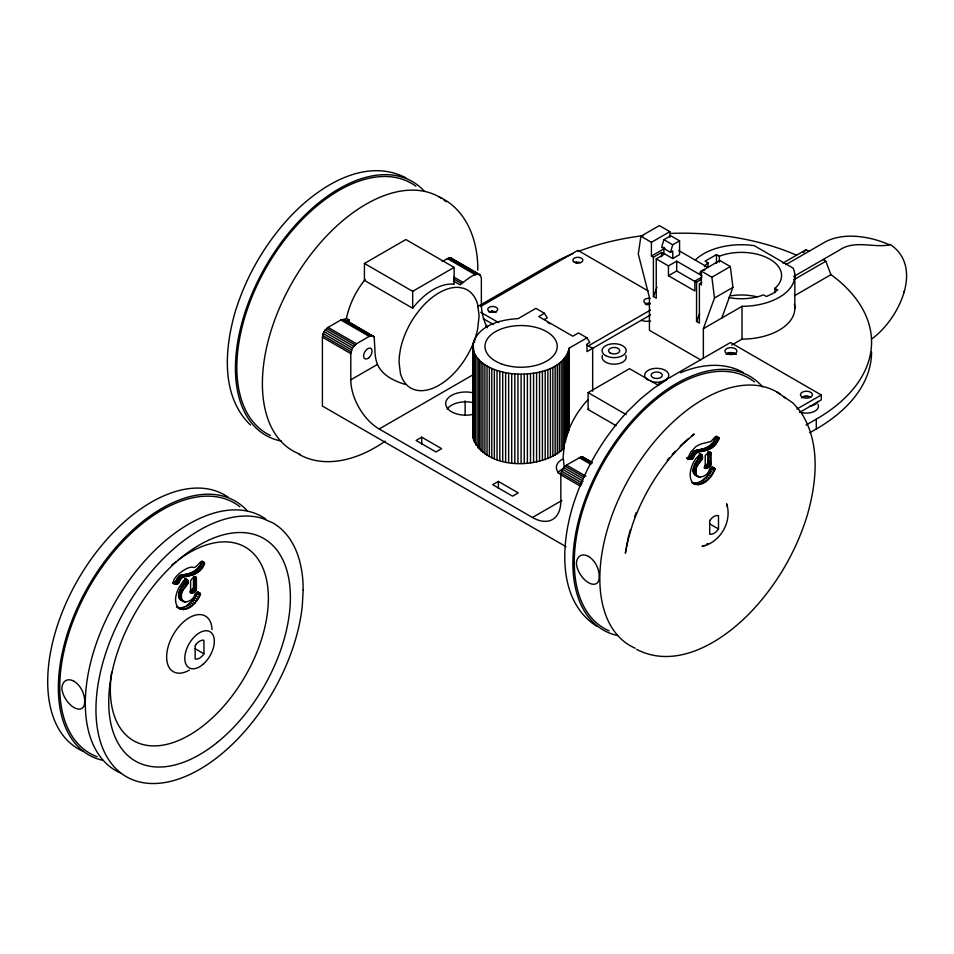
<?xml version="1.0" encoding="UTF-8"?>
<svg xmlns="http://www.w3.org/2000/svg" width="954" height="954" viewBox="0 0 954 954"><rect width="100%" height="100%" fill="white"/><g stroke="black" fill="none" stroke-linecap="round" stroke-linejoin="round"><path stroke-width="1.43" d="M405.39 384.486C394.133 381.051 381.648 375.184 377.104 363.522A58.206 33.605 -60 0 1 374.922 349.51L374.159 336.834L344.871 319.602L340.852 320.007L328.081 327.377L325.242 329.893L323.167 333.495L322.404 337.215L322.404 406.046L566.02 546.69M561.894 500.48L532.451 517.485L379.179 428.99A40.14 23.182 60 0 1 350.798 379.823L350.798 353.6L352.455 348.007L356.474 343.762L369.246 336.392L373.252 335.999M421.751 444.206L421.751 437.182L441.619 448.654L435.942 451.934L416.075 440.462L421.751 437.182M564.303 447.843C542.075 470.036 484.715 470.978 473.029 437.361L473.029 344.573C477.405 325.219 500.898 319.53 518.082 318.636L535.886 308.357L544.4 313.27L547.238 317.861L544.4 319.495M473.339 439.174L473.339 342.76M473.852 440.963L473.852 351.811L473.029 344.573M474.567 442.739L474.567 353.588L473.852 351.811M474.567 342.164L474.567 339.195M475.963 445.208L475.963 356.057L474.567 353.588M477.894 447.843L477.894 358.692L475.963 356.057M479.385 449.441L479.385 360.29L477.894 358.692M481.054 450.992L481.054 361.84L479.385 360.29M482.891 452.47L482.891 363.319L481.054 361.84M484.882 453.877L484.882 364.726L482.891 363.319M487.041 455.201L487.041 366.05L484.882 364.726M489.342 456.453L489.342 367.302L487.041 366.05M491.775 457.61L491.775 368.459L489.342 367.302M494.339 458.659L494.339 369.508L491.775 368.459M497.022 459.625L497.022 370.474L494.339 369.508M499.801 460.484L499.801 371.333L497.022 370.474M502.71 461.176L502.71 372.024M505.62 461.879L505.62 372.728L499.801 371.333M508.637 462.404L508.637 373.252L505.62 372.728M511.702 462.821L511.702 373.67L508.637 373.252M514.814 463.119L514.814 373.968L511.702 373.67M517.95 463.286L517.95 374.147L514.814 373.968M521.099 463.346L521.099 374.207C539.177 373.885 564.422 368.554 569.168 348.138L586.984 337.847L589.822 342.438L586.984 344.084L586.984 351.621L650.533 314.927M524.247 463.286L524.247 374.147M527.383 463.119L527.383 373.968M530.496 462.821L530.496 373.67M533.572 462.404L533.572 373.252M536.589 461.879L536.589 372.728M539.535 461.235L539.535 372.084M542.409 460.484L542.409 371.333M545.187 459.625L545.187 370.474M547.858 458.659L547.858 369.508M550.422 457.61L550.422 368.459M552.867 456.453L552.867 367.302M555.168 455.201L555.168 366.05M557.315 453.877L557.315 364.726M559.318 452.47L559.318 363.319M561.155 450.992L561.155 361.84M562.824 449.441L562.824 360.29M564.303 446.353L564.303 358.692M565.603 441.726L565.603 357.034M566.712 437.051L566.712 355.329M567.63 433.82L567.63 353.588M568.346 432.055L568.346 351.811M568.858 430.254L568.858 350.023M569.168 429.932L569.168 348.138M653.407 257.222L653.407 296.551L656.245 298.197L656.245 258.856L664.473 254.11L661.635 252.476L653.407 257.222L651.415 256.077L651.415 242.304L669.863 231.655L669.863 237.164M661.635 256.769L661.635 252.476M701.905 277.077L694.846 281.144L694.846 290.982L668.444 275.742L668.444 265.904L656.245 258.856M672.737 258.546L672.737 251.009L670.459 252.321L661.635 247.229L663.901 239.692L670.745 235.733L679.57 240.837L679.57 254.599L672.737 258.546L663.901 253.454L663.901 247.169M695.538 281.871L676.684 270.984L676.684 261.157L668.444 265.904M701.739 282.408L699.389 283.767L699.389 323.108L696.551 321.462L696.551 282.134L694.846 281.144M721.808 318.028L732.934 287.357L730.323 266.56L719.829 260.502L701.369 271.151L701.369 284.924L699.389 283.767M703.36 358.466L703.36 328.677L714.486 298.006L711.875 277.22L701.369 271.151M708.011 267.215L708.011 262.815L705.125 261.146L716.478 254.587L719.364 256.256L721.367 255.481A40.14 23.17 0 0 1 769.818 259.166A40.14 23.17 0 0 1 776.198 287.142L774.863 288.299L774.863 292.699M716.478 263.399L716.478 254.587M719.364 262.135L719.364 256.256M731.706 345.086L742.009 339.135L742.009 306.353L748.413 306.115A53.388 30.826 0 0 0 794.372 271.532L793.215 268.169L754.232 245.655L748.413 244.987A53.388 30.826 0 0 0 695.204 260.144M794.837 308.333L794.837 275.551M192.899 592.828L190.645 592.899L190.585 580.891L192.112 578.577L195.689 576.788L196.369 577.564L196.393 589L195.498 591.075L192.899 592.828L190.061 591.194L193.471 587.986L193.555 576.383M707.427 467.997L705.173 468.056L705.244 455.475L707.713 453.055L710.766 452.291L710.837 464.789L707.427 467.997L704.589 466.351L707.999 463.143L708.083 452.268L710.921 453.901M532.451 517.485A40.14 23.182 60 0 0 560.845 501.088L560.845 474.865L561.596 471.157L563.683 467.555L566.521 465.039L580.759 457.038L583.299 457.264L592.339 462.475M184.337 601.938C170.838 597.001 185.076 586.138 184.826 578.696L187.664 580.33C189.345 586.352 180.223 589.5 181.415 596.083C180.711 605.599 192.481 601.7 194.521 595.594C194.652 592.172 199.183 591.241 200.447 594.08C197.287 602.594 187.044 613.959 177.432 607.519M697.803 476.535C685.843 471.014 699.938 461.104 699.354 453.854L702.192 455.499C703.885 461.521 694.75 464.658 695.943 471.24C695.239 480.768 707.009 476.869 709.049 470.763C709.18 467.341 713.711 466.411 714.975 469.249C711.815 477.751 701.572 489.128 691.96 482.688M625.991 548.705L625.371 553.201L628.34 538.712L632.574 524.378C641.517 498.882 655.231 475.128 672.844 454.629L683.136 443.801L694.202 433.987L691.519 436.073M173.091 582.548C177.671 582.357 176.788 575.465 181.558 574.94C189.965 574.427 199.195 570.385 201.688 561.62L204.526 563.254C201.962 572.794 191.814 575.799 183.263 577.063C179.4 578.184 180.151 584.265 175.798 584.206C166.354 582.178 187.58 564.327 193.543 567.535C198.086 567.63 200.423 557.518 204.526 563.254M690.326 459.375L687.345 457.741L690.267 456.692L693.916 451.218L704.756 448.344L709.025 446.257L713.377 442.119L716.132 436.348L718.97 437.993L716.215 443.765L711.863 447.891L706.509 450.324L697.791 452.232L695.037 454.533L692.807 458.6L688.204 459.351L688.359 456.99L690.601 452.291L696.17 446.269L701.142 443.908L710.921 441.523L715.417 436.598L718.97 437.993M669.863 231.655L659.369 225.597L640.909 236.246L638.298 254.026L649.424 297.541L649.424 330.311L700.796 359.968M344.06 319.793L346.481 318.242A56.596 32.674 -60 0 1 360.779 285.282L365.132 279.415M348.627 322.333L349.009 319.888L346.457 318.409M473.339 431.912L473.029 437.361M176.478 606.971L180.676 608.008L185.851 606.446L193.531 599.661L197.55 592.017L200.388 593.65M695.8 484.608L692.962 482.962C699.139 483.964 704.457 479.349 708.059 474.83C711.505 473.101 710.742 463.811 714.725 468.486M626.277 547.334L628.781 535.099M872.028 338.706C898.239 319.936 924.629 267.132 890.034 244.355M903.772 292.079L903.975 291.387M629.199 533.703L630.427 529.553M670.459 252.321L672.737 244.784L679.57 240.837M653.407 296.551L657.008 287.309M696.551 321.462L699.64 313.532M634.649 516.71L636.246 512.596M195.892 644.558L195.165 645.631L195.165 658.892L195.892 659.119A10.375 5.986 -60 0 0 203.226 654.885L203.953 653.812L203.953 640.551L203.226 640.325M710.42 519.727L709.693 520.801L709.693 534.061L710.42 534.288A10.375 5.986 -60 0 0 717.754 530.054L718.493 528.981L718.493 515.72L717.754 515.494A10.375 5.986 -60 0 0 710.42 519.62M412.677 308.225L413.38 307.271A56.596 32.674 -60 0 1 453.4 284.161L454.116 284.304L454.116 267.394L405.855 239.537L364.416 263.471L364.416 280.369L412.677 308.225L412.677 291.328L364.416 263.471M616.022 425.627L588.093 409.504L588.797 408.55M667.24 460.269L669.076 457.968M803.292 252.715L805.963 249.769L808.98 251.307M487.232 327.782A40.14 23.182 60 0 1 481.365 304.433L481.365 278.222C479.182 267.347 464.67 281.824 460.078 284.829L453.627 281.108M672.272 454.378L675.253 451.23M680.226 445.983L688.538 438.613M708.011 262.815L706.675 263.96A40.14 23.17 0 0 0 704.35 266.679M385.106 441.142C361.065 458.29 326.876 469.869 299.115 454.438M667.084 379.513L653.717 388.23L640.587 398.832L627.577 411.472C602.403 438.518 583.478 471.276 572.662 506.598L572.519 507.063C560.809 546.082 557.851 601.294 596.834 626.325M708.19 543.446L706.365 544.639L707.236 544.185M442.191 261.503L448.774 257.926L451.314 258.152L479.695 274.537M346.612 321.271L349.009 319.888M412.677 291.328L454.116 267.394M350.798 379.823L377.462 364.416M477.549 306.639L549.492 265.105A188.665 108.923 0 0 1 572.996 253.585M480.792 306.401L577.874 250.353L648.016 290.851M544.4 313.27L538.724 316.549L572.794 336.213L578.47 332.934L586.984 337.847M651.415 256.077L664.95 248.267M379.179 428.99L473.899 374.29M668.444 275.742L676.684 270.984M696.551 282.134L701.25 279.415M587.95 346.147L650.533 310.014M711.875 277.22L730.323 266.56M714.486 298.006L732.934 287.357M782.96 263.054L805.963 249.769M785.786 264.699L825.365 241.851C844.338 231.798 871.193 236.556 889.581 244.892C873.125 248.088 854.772 239.657 839.556 250.043L793.656 276.541M588.093 409.504L588.093 392.607L629.533 368.673L658.737 385.535M703.36 328.677L742.009 306.353M793.883 279.689L825.83 261.241L830.946 274.68L832.58 275.813A188.665 108.923 0 0 1 816.302 419.152L816.302 428.99L809.851 432.711M794.384 295.788L830.946 274.68M657.425 384.7L730.442 342.534L821.275 394.98L821.275 399.893L799.5 412.474M498.393 481.424L492.717 484.704L512.584 496.175L518.26 492.896L498.393 481.424L498.393 488.448M796.936 409.027L821.275 394.98M806.011 425.09L816.302 419.152M680.44 372.811C700.176 364.345 724.003 361.554 743.345 372.549M704.612 545.497L702.037 546.392C720.318 542.552 732.445 521.528 726.65 503.784L727.163 506.455M688.156 457.622L691.125 459.232M742.009 339.135L748.413 338.897A53.388 30.826 0 0 0 794.372 304.302M517.95 374.147L521.099 374.207M694.965 474.889L700.105 477.322M405.903 177.826C364.738 156.575 318.397 186.757 290.457 216.403L290.123 216.749C264.95 243.795 246.037 276.553 235.209 311.875L235.066 312.34C224.584 348.925 220.648 396.113 250.449 424.995M636.568 649.376C677.734 670.614 724.074 640.444 752.014 610.798L752.348 610.441C777.522 583.407 796.435 550.649 807.263 515.327L807.406 514.85C816.743 481.818 820.69 442.966 801.193 412.712M180.437 599.732L185.577 602.153M774.863 288.299L777.749 289.968L772.657 293.582L766.396 296.515L763.51 294.858L761.507 295.621A40.14 23.17 0 0 1 728.534 297.505M663.901 239.692L672.737 244.784M678.831 250.604L708.297 267.609M640.909 236.246L651.415 242.304M676.684 261.157L701.822 275.67M439.257 196.977C466.971 209.534 478.288 241.6 477.751 270.197M776.699 391.903L793.012 403.005L800.525 411.663M450.145 257.795L480.601 275.372M448.774 257.926L477.155 274.311M447.307 258.546L475.688 274.943M547.644 322.357L550.088 323.764M586.579 344.823L592.661 348.341L592.661 391.212M453.877 277.101L462.917 282.312M453.699 278.914L461.438 283.386M716.561 436.312L718.767 437.659M716.215 436.777L719.054 438.423M716.132 437.326L718.97 438.971M715.87 438.017L718.708 439.663M715.142 439.436L717.98 441.07M714.296 440.831L717.134 442.465M713.377 442.119L716.215 443.765M712.388 443.312L715.226 444.946M711.338 444.397L714.176 446.031M480.792 312.304L498.644 322.607M710.217 445.375L713.055 447.021M709.025 446.257L711.863 447.891M707.773 447.021L710.611 448.666M483.332 318.684L493.54 324.575M706.759 447.545L709.597 449.179M705.781 447.975L708.619 449.608M704.756 448.344L707.594 449.99M709.001 451.636L710.897 452.721M703.67 448.678L706.509 450.324M708.083 451.54L710.921 453.186M702.526 448.976L705.364 450.61M701.309 449.215L704.147 450.86M708.083 453.651L710.921 455.296M700.021 449.429L702.859 451.063M698.638 449.596L701.476 451.242M708.083 455.463L710.921 457.097M697.302 449.775L700.141 451.409M696.086 450.097L698.924 451.743M708.083 457.455L710.921 459.089M694.953 450.586L697.791 452.232M699.95 453.424L702.192 455.499M700.129 453.877L702.025 454.975M693.916 451.218L696.754 452.864M699.52 454.414L702.359 456.048M708.083 459.387L710.921 461.02M699.664 454.963L702.502 456.596M699.747 455.511L702.585 457.145M692.998 451.993L695.836 453.639M699.771 456.048L702.609 457.693M708.083 461.009L710.921 462.642M699.711 456.584L702.549 458.23M588.093 392.607L626.182 414.596M692.199 452.9L695.037 454.533M699.544 457.121L702.382 458.767M708.083 462.094L710.921 463.739M708.083 462.523L710.921 464.169M699.246 457.658L702.084 459.291M707.999 463.143L710.837 464.789M691.543 453.925L694.381 455.559M698.793 458.182L701.631 459.828M707.82 463.692L710.658 465.337M707.546 464.169L710.384 465.814M691.03 455.046L693.868 456.692M711.207 466.721L714.916 468.819M697.791 459.184L700.63 460.818M707.2 464.598L710.038 466.244M712.137 467.603L714.975 469.249M690.756 455.869L693.594 457.503M706.771 464.992L709.609 466.625M712.03 468.164L714.868 469.809M690.529 456.322L693.367 457.968M706.282 465.349L709.12 466.983M690.267 456.692L693.105 458.325M696.694 460.484L699.532 462.118M705.745 465.683L708.583 467.329M711.565 469.225L714.403 470.859M689.969 456.954L692.807 458.6M705.161 466.029L708.011 467.663M689.635 457.169L692.473 458.802M689.289 457.312L692.127 458.957M688.931 457.431L691.769 459.065M688.549 457.526L691.388 459.172M695.728 461.903L698.566 463.537M705.006 467.174L706.89 468.271M687.882 457.67L690.851 459.279M687.619 457.717L690.589 459.327M704.517 467.377L706.401 468.474M704.088 467.484L705.972 468.581M710.503 471.181L713.342 472.826M687.035 457.777L689.873 459.411M687.452 458.373L689.348 459.47M686.999 458.409L688.883 459.494M694.882 463.394L697.72 465.039M709.335 473.065L712.173 474.698M694.178 464.956L697.016 466.589M693.641 466.518L696.48 468.164M708.059 474.83L710.897 476.463M693.272 468.08L696.11 469.726M706.687 476.475L709.526 478.121M693.105 469.606L695.943 471.24M705.244 477.978L708.083 479.623M693.153 471.252L695.991 472.898M693.498 472.767L696.337 474.412M703.73 479.337L706.568 480.971M694.107 473.995L696.945 475.629M696.026 475.462L698.865 477.095M702.18 480.506L705.018 482.14M700.379 481.603L703.217 483.249M697.696 482.736L700.534 484.37M695.204 483.177L698.042 484.811M709.597 523.853L718.493 528.981M343.69 319.244L374.159 336.834M582.131 456.906L592.446 462.857M342.331 319.375L370.712 335.772M580.759 457.038L591.086 463M340.852 320.007L369.246 336.392M579.293 457.658L590.908 464.371M328.081 327.377L356.474 343.762M566.521 465.039L585.875 476.213M326.614 328.45L354.995 344.835M565.042 466.112L584.397 477.286M325.242 329.893L353.636 346.29M563.683 467.555L583.037 478.729M324.074 331.622L352.455 348.007M562.502 469.273L583.144 481.198M323.167 333.495L351.549 349.879M561.596 471.157L582.25 483.07M322.595 335.403L350.989 351.787M561.035 473.065L581.678 484.978M322.404 337.215L350.798 353.6M560.845 474.865L580.199 486.039M202.343 561.405L204.239 562.49M201.604 561.19L204.442 562.824M201.604 562.168L204.442 563.802M201.342 562.86L204.18 564.494M200.614 564.267L203.452 565.913M199.768 565.662L202.606 567.308M198.849 566.962L201.688 568.596M197.86 568.143L200.698 569.788M196.81 569.228L199.648 570.874M195.689 570.218L198.527 571.851M194.497 571.088L197.335 572.734M193.245 571.863L196.083 573.497M192.231 572.376L195.069 574.022M191.253 572.805L194.091 574.439M190.228 573.187L193.066 574.821M194.473 576.466L196.369 577.564M189.142 573.521L191.981 575.155M194.497 576.931L196.393 578.017M187.998 573.807L190.836 575.453M193.555 577.11L196.393 578.744M186.781 574.058L189.619 575.691M193.555 578.494L196.393 580.127M185.493 574.26L188.332 575.906M184.11 574.439L186.948 576.073M193.555 580.294L196.393 581.94M182.774 574.606L185.613 576.252M181.558 574.94L184.396 576.574M193.555 582.286L196.393 583.931M180.425 575.429L183.263 577.063M185.601 578.72L187.664 580.33M179.388 576.061L182.226 577.695M184.993 579.245L187.831 580.891M193.555 584.218L196.393 585.851M185.136 579.805L187.974 581.439M185.219 580.342L188.057 581.988M178.47 576.836L181.308 578.47M185.243 580.891L188.081 582.524M193.555 585.839L196.393 587.485M185.183 581.427L188.021 583.061M177.671 577.73L180.509 579.376M185.016 581.964L187.855 583.598M193.555 586.937L196.393 588.57M193.555 587.366L196.393 589M184.718 582.489L187.556 584.134M193.471 587.986L196.309 589.62M177.015 578.756L179.853 580.39M184.265 583.025L187.103 584.659M193.292 588.535L196.13 590.168M193.018 589.012L195.856 590.645M197.359 591.695L200.197 593.328M176.502 579.889L179.34 581.523M183.263 584.015L186.102 585.661M192.66 589.441L195.498 591.075M197.609 592.446L200.447 594.08M192.243 589.822L195.081 591.456M176.228 580.7L179.066 582.334M197.502 593.006L200.34 594.64M176.001 581.165L178.839 582.799M191.754 590.18L194.592 591.826M175.739 581.523L178.577 583.156M182.166 585.315L185.004 586.96M191.217 590.526L194.056 592.16M175.441 581.797L178.279 583.431M197.037 594.056L199.875 595.701M175.107 582L177.945 583.633M190.633 590.86L193.471 592.506M174.761 582.155L177.599 583.788M174.403 582.262L177.241 583.908M174.022 582.369L176.86 584.003M173.759 582.429L176.597 584.063M181.2 586.734L184.039 588.379M190.466 592.017L192.362 593.102M173.485 582.477L176.466 584.098M173.223 582.524L176.192 584.146M189.989 592.219L191.873 593.305M172.817 582.584L175.93 584.182M173.449 583.156L175.345 584.253M195.975 596.023L198.814 597.657M172.924 583.216L174.82 584.301M180.354 588.236L183.192 589.87M194.807 597.896L197.645 599.541M179.65 589.787L182.488 591.42M179.113 591.361L181.952 592.994M193.531 599.661L196.369 601.306M178.744 592.923L181.582 594.557M192.159 601.318L194.998 602.952M178.577 594.437L181.415 596.083M190.705 602.821L193.543 604.454M178.625 596.095L181.463 597.729M178.97 597.609L181.809 599.243M189.202 604.168L192.04 605.802M179.579 598.826L182.417 600.46M187.652 605.337L190.49 606.982M185.851 606.446L188.689 608.08M183.168 607.567L186.006 609.212M180.676 608.008L183.514 609.654M178.434 607.805L181.272 609.439M195.069 648.684L203.953 653.812M823.171 259.5L825.83 261.241M693.844 483.773C685.175 477.25 693.618 455.75 701.846 454.521M179.316 608.616C172.781 602.845 175.989 592.792 179.746 586.281C181.439 584.575 184.945 576.419 187.497 579.805M451.314 258.152L452.22 258.987M583.299 457.264L584.778 459.351M344.871 319.602L345.777 320.449M564.208 466.637L563.11 456.847L564.47 444.099A56.596 32.674 -60 0 1 578.768 411.138L583.121 405.271A56.596 32.674 -60 0 1 587.819 399.881M465.123 400.847L465.123 415.419M473.434 414.286A20.07 11.591 0 0 1 445.685 403.59A20.07 11.591 0 0 1 473.434 392.881M818.067 404.365A12.044 6.952 0 0 1 813.774 411.687A12.044 6.952 0 0 1 800.418 412.188M801.575 397.985A5.617 3.244 0 0 1 810.411 397.317M650.604 321.104A12.044 6.952 0 0 1 641.458 320.413M487.673 326.423A12.044 6.952 0 0 1 485.586 326.316M578.076 251.558A188.665 108.923 0 0 1 643.401 235.614M670.555 233.432A188.665 108.923 0 0 1 796.518 255.171M560.523 474.555A20.07 11.591 0 0 1 562.264 459.303M625.776 355.437A12.044 6.952 0 0 1 614.149 364.189A12.044 6.952 0 0 1 602.511 355.437M557.911 472.898A20.07 11.591 0 0 1 564.231 468.14M447.211 408.98A20.07 11.591 0 0 1 473.434 402.707M575.954 261.956A5.617 3.244 0 0 1 577.408 263.411M726.066 354.399A5.617 3.244 0 0 1 735.808 354.399M646.025 304.708A5.617 3.244 0 0 1 648.935 304.708M491.656 310.622A5.617 3.244 0 0 1 493.111 312.077M818.067 401.407A12.044 6.952 0 0 1 809.552 406.321M701.655 275.253A5.414 3.124 0 0 1 700.355 272.033A5.414 3.124 0 0 1 704.779 269.934M731.05 295.776A40.14 23.17 0 0 1 756.796 296.754M648.207 380.181A12.044 6.952 0 0 1 652.608 368.733A12.044 6.952 0 0 1 668.718 375.876A12.044 6.952 0 0 1 650.7 381.29M871.562 351.966A188.665 108.923 0 0 1 816.302 428.99M300.272 454.295A146.522 84.596 -60 0 1 290.374 285.747A146.522 84.596 -60 0 1 441.607 198.432M443.884 200.018A146.522 84.596 -60 0 1 446.078 201.735M281.466 441.106A146.522 84.596 -60 0 1 265.176 267.144A146.522 84.596 -60 0 1 424.22 191.134M270.399 435.453A144.507 83.439 -60 0 1 267.37 265.665A144.507 83.439 -60 0 1 415.861 186.245M609.105 630.844A144.507 83.439 -60 0 1 604.812 460.484A144.507 83.439 -60 0 1 754.399 381.91M617.512 635.531A146.522 84.596 -60 0 1 603.822 459.792A146.522 84.596 -60 0 1 762.628 386.919M635.137 648.183A146.522 84.596 -60 0 1 629.58 477.537A146.522 84.596 -60 0 1 780.205 394.133M783.532 396.661A146.522 84.596 -60 0 1 785.643 398.51M97.129 756.701A144.507 83.439 -60 0 1 89.104 587.378A144.507 83.439 -60 0 1 239.871 506.741M82.998 751.203A146.522 84.596 -60 0 1 77.453 580.557A146.522 84.596 -60 0 1 228.066 497.153M102.984 760.374A146.522 84.596 -60 0 1 88.686 585.661A146.522 84.596 -60 0 1 247.134 510.688M120.598 773.014A146.522 84.596 -60 0 1 115.052 602.379A146.522 84.596 -60 0 1 265.677 518.964M195.892 644.463A10.375 5.986 -60 0 1 203.226 640.229M178.458 559.783A111.761 64.526 -60 0 1 268.336 595.403A111.761 64.526 -60 0 1 183.418 738.301A111.761 64.526 -60 0 1 111.63 672.248M171.684 565.138A111.761 64.526 -60 0 1 176.192 561.501M189.345 670.102A32.114 18.543 -60 0 1 166.64 657.378A32.114 18.543 -60 0 1 188.689 618.049A32.114 18.543 -60 0 1 212.038 629.64M726.674 353.564A6.022 3.482 0 0 0 736.75 352.002A6.022 3.482 0 0 0 729.381 347.745A6.022 3.482 0 0 0 726.674 353.564A6.022 3.482 0 0 1 736.154 354.28M802.183 397.15A6.022 3.482 0 0 0 812.259 395.588A6.022 3.482 0 0 0 804.878 391.331A6.022 3.482 0 0 0 802.183 397.15A6.022 3.482 0 0 1 810.697 397.15M650.127 303.956A5.02 2.898 0 0 1 643.819 301.166A5.02 2.898 0 0 1 650.127 298.363M575.357 262.6A5.02 2.898 0 0 1 580.378 262.6M489.163 312.22A5.02 2.898 0 0 1 496.259 312.22M645.286 304.028A5.02 2.898 0 0 1 650.127 303.277M303.169 589.966L302.275 606.088A146.522 84.596 -60 0 1 168.405 781.863A146.522 84.596 -60 0 1 107.659 647.599A146.522 84.596 -60 0 1 262.624 518.451L272.82 522.887A146.522 84.596 -60 0 1 303.169 589.966M399.392 355.89L399.046 362.126L400.406 373.3A56.596 32.674 -60 0 0 439.067 385.225A56.596 32.674 -60 0 0 477.727 328.653L479.087 315.905L477.727 304.731A56.596 32.674 -60 0 0 463.429 288.287L459.077 287.44A56.596 32.674 -60 0 0 419.056 310.551L414.704 316.418A56.596 32.674 -60 0 0 400.406 349.379L399.392 355.89M501.029 363.736A36.133 20.857 0 0 0 557.148 347.757A36.133 20.857 0 0 0 505.119 327.687A36.133 20.857 0 0 0 501.029 363.736M368.924 357.69A6.022 3.482 -60 0 0 370.832 348.365A6.022 3.482 -60 0 0 363.712 354.685A6.022 3.482 -60 0 0 368.924 357.69M652.751 377.557A5.617 3.244 0 0 0 662.148 376.103A5.617 3.244 0 0 0 655.267 372.132A5.617 3.244 0 0 0 652.751 377.557M610.166 352.98A5.617 3.244 0 0 0 619.575 351.525A5.617 3.244 0 0 0 612.695 347.554A5.617 3.244 0 0 0 610.166 352.98M605.623 355.603A12.044 6.952 0 0 0 625.776 352.491A12.044 6.952 0 0 0 611.025 343.965A12.044 6.952 0 0 0 605.623 355.603M588.523 556.456A16.075 9.862 63.4 0 0 576.407 563.444A16.075 8.658 56.9 0 0 588.523 582.691A16.075 8.658 56.9 0 0 599.136 576.574A16.075 9.862 63.4 0 0 588.523 556.456M73.995 681.299A16.075 9.862 63.4 0 0 61.879 688.287A16.075 8.658 56.9 0 0 73.995 707.534A16.075 8.658 56.9 0 0 84.608 701.405A16.075 9.862 63.4 0 0 73.995 681.299M217.273 742.415A128.456 74.162 -60 0 0 267.847 541.192A128.456 74.162 -60 0 0 113.55 665.725A128.456 74.162 -60 0 0 217.273 742.415M203.381 664.032A20.869 12.056 -60 0 0 209.999 631.703A20.869 12.056 -60 0 0 185.303 653.597A20.869 12.056 -60 0 0 203.381 664.032M489.163 311.398A5.02 2.898 0 0 0 497.559 310.11A5.02 2.898 0 0 0 491.417 306.556A5.02 2.898 0 0 0 489.163 311.398M574.32 262.243A5.02 2.898 0 0 0 582.715 260.943A5.02 2.898 0 0 0 576.574 257.389A5.02 2.898 0 0 0 574.32 262.243"/></g></svg>
